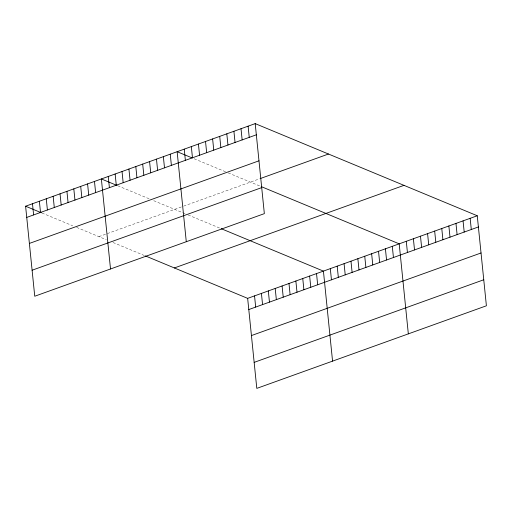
<?xml version="1.0" encoding="UTF-8"?>
<svg xmlns="http://www.w3.org/2000/svg" width="512" height="512" viewBox="0 0 512 512"><rect width="100%" height="100%" fill="white"/><g stroke="black" fill="none" stroke-linecap="round" stroke-linejoin="round"><path stroke-width="0.38" stroke-dasharray="2.56 1.92" d="M98.88 236.627L181.536 206.886M183.603 206.144L259.642 178.79M194.15 158.758L225.555 171.789M228.173 172.877L260.525 186.304M117.728 185.747L149.786 199.046M153.709 200.678L185.434 213.843M188.128 214.963L220.486 228.39M41.958 213.005L72.704 225.766M76.634 227.392L106.291 239.699M113.03 242.496L144.717 255.648"/><path stroke-width="0.77" d="M255.2 123.616L264.346 213.638L34.746 296.237L25.6 206.214L255.2 123.616L477.254 215.763L486.4 305.786L256.8 388.384L247.654 298.362L145.389 255.923M26.739 217.408L256.339 134.81M29.382 243.424L258.982 160.819M260.352 178.534L328.48 154.022M32.102 270.221L261.702 187.622M174.374 267.955L403.981 185.357M247.654 298.362L477.254 215.763M248.787 309.555L478.394 226.957M251.43 335.571L481.037 252.973M254.157 362.374L483.757 279.77M192.186 157.946L177.139 151.699L186.285 241.722M261.203 186.586L399.194 243.846L408.333 333.869M117.069 185.472L101.37 178.957L110.515 268.979M221.158 228.666L323.424 271.104L332.563 361.126M25.6 206.214L41.299 212.73M470.157 218.317L471.296 229.51M463.059 220.87L464.198 232.064M455.968 223.424L457.101 234.618M448.87 225.978L450.003 237.171M441.773 228.531L442.912 239.725M434.675 231.085L435.814 242.272M427.578 233.632L428.717 244.826M420.48 236.186L421.619 247.379M413.382 238.739L414.522 249.933M406.285 241.293L407.424 252.486M392.301 246.323L393.44 257.517M385.414 248.806L386.554 259.994M378.528 251.283L379.661 262.477M371.642 253.76L372.774 264.954M364.749 256.237L365.888 267.43M357.862 258.714L359.002 269.907M350.976 261.19L352.109 272.384M344.083 263.674L345.222 274.867M337.197 266.15L338.336 277.344M330.31 268.627L331.45 279.821M316.531 273.581L317.67 284.774M309.645 276.064L310.784 287.258M302.758 278.541L303.898 289.734M295.872 281.018L297.005 292.211M288.979 283.494L290.118 294.688M282.093 285.971L283.232 297.165M275.206 288.454L276.346 299.642M268.32 290.931L269.453 302.125M248.109 126.17L249.242 137.363M261.427 293.408L262.566 304.602M241.011 128.723L242.144 139.917M254.541 295.885L255.68 307.078M233.914 131.277L235.046 142.47M226.816 133.83L227.955 145.024M219.718 136.384L220.858 147.571M212.621 138.931L213.76 150.125M205.523 141.485L206.662 152.678M198.426 144.038L199.565 155.232M191.334 146.592L192.467 157.786M184.237 149.146L185.37 160.339M170.253 154.176L171.386 165.37M163.36 156.653L164.499 167.846M156.474 159.136L157.613 170.33M149.587 161.613L150.72 172.806M142.694 164.09L143.834 175.283M135.808 166.566L136.947 177.76M128.922 169.043L130.061 180.237M122.035 171.526L123.168 182.714M115.142 174.003L116.282 185.197M108.256 176.48L109.395 187.674M94.483 181.434L95.616 192.627M87.59 183.91L88.73 195.104M80.704 186.394L81.843 197.587M73.818 188.87L74.95 200.064M66.931 191.347L68.064 202.541M60.038 193.824L61.178 205.018M53.152 196.301L54.291 207.494M46.266 198.784L47.398 209.978M39.379 201.261L40.512 212.454M32.486 203.738L33.626 214.931"/></g></svg>
